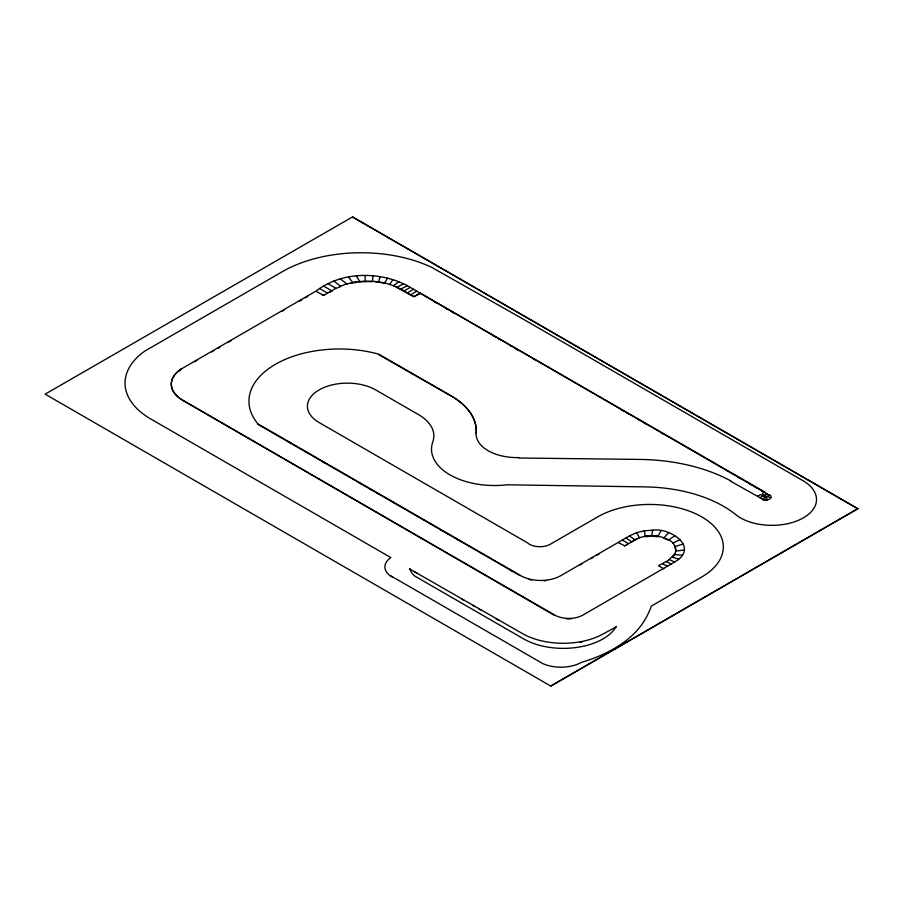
<?xml version="1.0" encoding="UTF-8"?>
<svg xmlns="http://www.w3.org/2000/svg" width="903" height="903" viewBox="0 0 903 903"><rect width="100%" height="100%" fill="white"/><g stroke="black" fill="none" stroke-linecap="round" stroke-linejoin="round"><path stroke-width="1.35" d="M373.086 275.912L372.307 281.42M769.638 495.363L406.948 285.45C379.034 271.103 341.661 271.453 316.253 290.958L181.108 369.079A39.856 23.015 0 0 0 182.982 400.458L554.634 615.033A20.035 11.57 0 0 0 582.92 615.067L675.241 561.677C699.588 547.139 669.868 527.318 652.643 530.174L651.548 536.247M380.276 276.724L378.346 281.996M660.917 530.806L657.847 536.721L652.813 536.348M387.579 278.124L384.588 283.113M393.008 279.501L389.611 284.445M672.611 556.891C678.469 551.699 675.196 542.793 668.751 539.847L675.241 535.581M663.716 538.132L668.626 532.646M668.751 559.792L675.049 553.923M393.415 285.766L398.945 281.657M352.497 216.934L45.15 394.148L550.785 686.066L857.85 508.694L352.497 216.934L857.85 508.784M194.495 361.764L196.933 360.365M211.539 351.922L213.977 350.522M217.634 348.411L220.072 347M228.594 342.079L231.021 340.679M282.165 311.151L284.603 309.752M299.209 301.309L301.647 299.909M305.304 297.798L307.731 296.387M327.755 283.463L335.86 288.317L323.771 295.383L316.253 291.466M329.809 292.312L332.225 290.924M403.415 283.7L397.218 287.368M396.236 286.77L400.718 289.141L406.948 285.958M410.233 287.357L404.002 291.037M407.298 292.933L413.518 289.253M416.814 291.15L410.583 294.841M396.236 287.278A46.798 27.011 0 0 1 400.718 289.558L413.867 296.647L420.098 293.554M392.41 576.78L392.083 576.972A24.652 14.234 0 0 1 390.886 557.602L150.756 418.969A87.805 50.692 0 0 1 144.875 351.041L282.605 271.532A111.058 64.124 0 0 1 431.6 267.311L520.049 317.325L802.169 480.204A46.335 26.751 0 0 1 816.47 500.68A44.586 25.747 0 0 1 784.639 524.271A44.586 25.747 0 0 1 735.652 514.575A114.704 66.224 0 0 0 645.374 486.898L507.226 484.787A63.063 36.402 0 0 1 432.797 441.815A51.618 29.799 0 0 0 418.721 414.759L375.671 389.904A39.98 23.083 0 0 0 319.131 389.904A39.98 23.083 0 0 0 319.131 422.548L527.341 542.748A14.82 8.556 0 0 0 550.333 544.216L597.673 516.888A73.594 42.486 0 0 1 701.755 516.888A73.594 42.486 0 0 1 701.755 576.983L651.311 606.094A177.394 102.411 0 0 1 643.015 622.765A128.553 74.215 0 0 1 581.464 662.373A29.528 17.044 0 0 1 542.895 663.66L390.92 575.911M652.643 530.174L644.37 530.806L636.66 532.646L630.046 535.581L560.74 575.685A28.253 16.31 0 0 1 520.004 575.211L257.931 423.902A90.469 52.227 0 0 1 275.449 364.281A90.469 52.227 0 0 1 378.718 354.168L451.263 395.965A85.277 49.236 0 0 1 476.163 432.876L476.163 433.384M580.019 564.973L582.435 563.574M590.867 558.709L593.282 557.309M596.894 555.232L599.299 553.832M624.436 546.089L639.392 537.624L636.66 532.646M626.287 545.017L628.138 543.448L622.28 540.062M632.664 541.337L634.357 539.847M767.697 499.72L765.394 497.305L760.608 494.539L757.606 496.278M759.999 497.655L763.001 496.018M764.502 495.149L767.245 493.467M658.829 565.526L668.751 560.21M409.815 569.048L522.419 633.545A57.578 33.242 0 0 0 601.985 634.572L616.185 626.885M857.85 508.694L550.785 686.066M335.86 288.407L340.487 286.657M765.857 497.395L766.749 497.214M634.357 539.938C643.308 535.208 654.133 534.599 663.716 537.714M680.32 539.396L672.611 543.267M340.487 286.24L345.556 284.332M675.049 546.654L683.515 543.854M345.556 284.422C362.024 279.422 380.366 280.077 396.236 286.861M350.996 282.989L356.696 281.973M645.261 536.303L657.847 536.303M650.295 536.348L645.261 536.721L644.37 530.806M684.271 550.062L675.692 551.067M730.922 480.972A136.511 78.821 0 0 0 640.712 459.435L518.796 458.002M374.485 281.522L385.953 283.384M682.216 555.21L674.643 554.487M765.62 497.463L762.392 499.043L730.922 481.389M770.97 497.711C768.735 496.955 757.572 494.201 764.852 492.09L420.098 293.136L413.867 296.737L400.718 289.141M678.729 559.047L672.611 557.309M663.716 537.624L668.751 539.938M664.969 538.685L667.486 539.802M434.535 301.895L436.95 303.284M445.371 308.149L447.775 309.537M451.387 311.625L453.791 313.014M492.316 335.25L494.765 336.661M498.422 338.783L500.872 340.194M509.416 345.127L511.866 346.538M515.534 348.648L517.972 350.059M532.635 358.525L535.073 359.936M620.598 409.307L623.036 410.718M626.705 412.84L629.143 414.251M637.699 419.184L640.137 420.595M643.805 422.717L646.255 424.128M660.906 432.593L663.355 434.004M737.875 477.021L740.325 478.432M748.869 483.376L751.319 484.787M754.976 486.898L757.425 488.309M761.094 490.431L763.532 491.842M323.387 285.912L331.706 290.811M319.527 288.475L327.552 293.204M321.626 294.57L323.771 295.292M629.346 535.976L635.317 539.938M674.62 562.027L669.552 559.612M625.96 537.94L631.807 541.834M671.222 563.991L666.279 561.643M667.498 566.136L662.554 563.788M624.436 545.672L618.589 542.703M288.283 441.838L290.71 443.249M305.282 451.658L307.709 453.058M322.269 461.467L324.708 462.867M358.694 482.495L361.121 483.895M369.62 488.805L372.047 490.205M375.693 492.304L378.12 493.704M392.681 502.113L395.108 503.524M440.009 529.44L442.436 530.84M446.071 532.939L448.486 534.339M456.974 539.238L459.401 540.637M510.308 570.03L512.735 571.43M179.031 370.998A39.856 23.015 0 0 1 181.108 369.496L181.108 368.988A39.856 23.015 0 0 0 182.982 400.368L554.634 615.451M414.556 571.78L416.926 573.157M461.602 598.949L464.029 600.348M472.54 605.27L474.978 606.669M478.624 608.78L481.062 610.18M495.657 618.611L498.084 620.011M409.815 568.54A30.352 17.529 0 0 0 414.522 575.911L523.537 638.85A56.279 32.497 0 0 0 604.908 637.778A51.855 29.934 0 0 0 616.185 626.377M340.262 278.903L347.068 284.027M333.771 280.957L340.487 286.149M767.008 496.65L769.638 494.855A5.125 2.957 0 0 1 768.577 499.506L767.347 499.81A5.125 2.957 0 0 1 762.392 499.043L762.392 499.551A5.125 2.957 0 0 0 763.453 500.025M348.468 277.063L352.938 282.65M356.38 276.025L359.812 281.668M675.049 546.236L675.873 550.288M364.947 275.618L365.376 281.318M663.784 568.8L658.829 565.944M520.004 575.629L257.931 424.32M378.718 354.586L451.263 396.056A85.277 49.236 0 0 1 476.163 432.966A40.917 23.625 0 0 0 518.796 457.584M582.221 641.92A57.578 33.242 0 0 1 579.907 642.349M546.484 580.539A28.253 16.31 0 0 1 543.99 580.776M531.528 579.974A28.253 16.31 0 0 1 529.181 579.444M767.347 500.318A5.125 2.957 0 0 1 764.683 500.318M571.373 618.747A20.035 11.57 0 0 1 566.158 618.736M354.394 282.752A46.798 27.011 0 0 1 356.696 282.391M359.033 282.108A46.798 27.011 0 0 1 361.392 281.883M362.577 281.804A46.798 27.011 0 0 1 367.352 281.646M368.537 281.646A46.798 27.011 0 0 1 372.115 281.77"/></g></svg>
